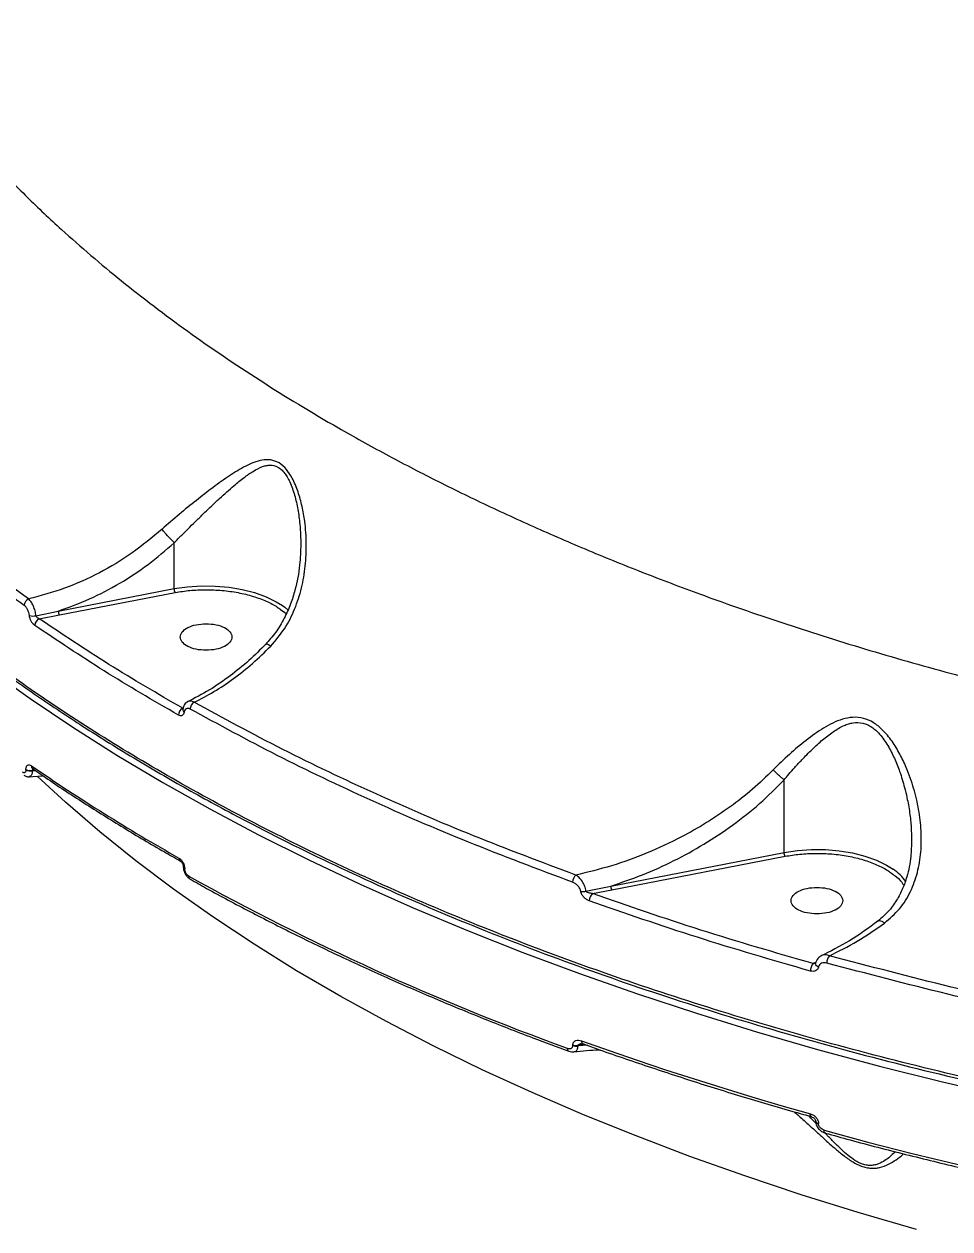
# Model space of a CAD drawing. Header units: millimetres. Extents: x -6332 to 8932, y -6739 to 7096.
# Drawn here: x -2184.4 to -2023, y -1270.2 to -1060.2 of the extents above; entities that cross this region are included whole.
import ezdxf

# ---------------------------------------------------------------- set-up
doc = ezdxf.new("R2010")
doc.units = ezdxf.units.MM
for name, color, linetype in [('DIKOM_ОБЪЕКТ', 7, 'Continuous'), ('DIKOM_РАЗМЕР_ЗОНА', 7, 'Continuous'), ('DIKOM_РАЗМЕР_ОБЪЕКТА', 7, 'Continuous')]:
    doc.layers.add(name, color=color, linetype=linetype)
doc.styles.add('style1', font='arial.ttf', dxfattribs={"width": 0.8})
doc.dimstyles.new('1-50', dxfattribs={"dimtxt": 300, "dimasz": 200, "dimexe": 100, "dimexo": 0, "dimgap": 100, "dimtad": 1, "dimtxsty": 'style1', "dimcen": 200, "dimclrd": 7, "dimclre": 7, "dimclrt": 7, "dimadec": 1, "dimazin": 2, "dimtfac": 1, "dimtmove": 0, "dimatfit": 2, "dimfxl": 0, "dimlwd": 25, "dimlwe": 18, "dimarcsym": 0})

# ---------------------------------------------------------------- blocks, each defined once
blk = doc.blocks.new('*D9')
at = {"layer": 'Defpoints', "color": 0, "transparency": 16777216}
for p in [(777.17, 5593.97), (-4228.73, -3389.78), (7301.72, -3389.78)]:
    blk.add_point(p, dxfattribs=at)
at = {"layer": 'DIKOM_РАЗМЕР_ОБЪЕКТА', "color": 7, "lineweight": 18, "transparency": 16777216}
for p, q in [((777.17, 5593.97), (7401.72, 5593.97)), ((-4228.73, -3389.78), (7401.72, -3389.78))]:
    blk.add_line(p, q, dxfattribs=at)
at = {"layer": 'DIKOM_РАЗМЕР_ОБЪЕКТА', "color": 7, "lineweight": 25, "transparency": 16777216}
blk.add_line((7301.72, 5393.97), (7301.72, -3189.78), dxfattribs=at)
at = {"layer": 'DIKOM_РАЗМЕР_ОБЪЕКТА', "color": 7, "transparency": 16777216}
for points in [[(7268.39, 5393.97), (7335.06, 5393.97), (7301.72, 5593.97)], [(7268.39, -3189.78), (7335.06, -3189.78), (7301.72, -3389.78)]]:
    blk.add_solid(points, dxfattribs=at)
at = {"layer": 'DIKOM_РАЗМЕР_ОБЪЕКТА', "color": 7, "transparency": 16777216, "insert": (7048.55, 1153.71), "char_height": 300, "attachment_point": 5, "rotation": 90, "style": 'style1'}
blk.add_mtext('9000', dxfattribs=at)
blk = doc.blocks.new('*D10')
at = {"layer": 'Defpoints', "color": 0, "transparency": 16777216}
for p in [(4034.78, 3636.59), (-4490.85, -1960.46), (4034.78, -5533.39)]:
    blk.add_point(p, dxfattribs=at)
at = {"layer": 'DIKOM_РАЗМЕР_ОБЪЕКТА', "color": 7, "lineweight": 18, "transparency": 16777216}
for p, q in [((4034.78, 3636.59), (4034.78, -5633.39)), ((-4490.85, -1960.46), (-4490.85, -5633.39))]:
    blk.add_line(p, q, dxfattribs=at)
at = {"layer": 'DIKOM_РАЗМЕР_ОБЪЕКТА', "color": 7, "lineweight": 25, "transparency": 16777216}
blk.add_line((-4290.85, -5533.39), (3834.78, -5533.39), dxfattribs=at)
at = {"layer": 'DIKOM_РАЗМЕР_ОБЪЕКТА', "color": 7, "transparency": 16777216}
for points in [[(-4290.85, -5500.05), (-4290.85, -5566.72), (-4490.85, -5533.39)], [(3834.78, -5500.05), (3834.78, -5566.72), (4034.78, -5533.39)]]:
    blk.add_solid(points, dxfattribs=at)
at = {"layer": 'DIKOM_РАЗМЕР_ОБЪЕКТА', "color": 7, "transparency": 16777216, "insert": (308.03, -5280.21), "char_height": 300, "attachment_point": 5, "style": 'style1'}
blk.add_mtext('8500', dxfattribs=at)
blk = doc.blocks.new('*D11')
at = {"layer": 'Defpoints', "color": 0, "transparency": 16777216}
for p in [(1114.35, 7096.35), (-4349.59, -4627.34), (8831.76, -4627.34)]:
    blk.add_point(p, dxfattribs=at)
at = {"layer": 'DIKOM_РАЗМЕР_ЗОНА', "color": 7, "lineweight": 18, "transparency": 16777216}
for p, q in [((1114.35, 7096.35), (8931.76, 7096.35)), ((-4349.59, -4627.34), (8931.76, -4627.34))]:
    blk.add_line(p, q, dxfattribs=at)
at = {"layer": 'DIKOM_РАЗМЕР_ЗОНА', "color": 7, "lineweight": 25, "transparency": 16777216}
blk.add_line((8831.76, 6896.35), (8831.76, -4427.34), dxfattribs=at)
at = {"layer": 'DIKOM_РАЗМЕР_ЗОНА', "color": 7, "transparency": 16777216}
for points in [[(8798.42, 6896.35), (8865.09, 6896.35), (8831.76, 7096.35)], [(8798.42, -4427.34), (8865.09, -4427.34), (8831.76, -4627.34)]]:
    blk.add_solid(points, dxfattribs=at)
at = {"layer": 'DIKOM_РАЗМЕР_ЗОНА', "color": 7, "transparency": 16777216, "insert": (8578.59, 1308.2), "char_height": 300, "attachment_point": 5, "rotation": 90, "style": 'style1'}
blk.add_mtext('11750', dxfattribs=at)
blk = doc.blocks.new('*D12')
at = {"layer": 'Defpoints', "color": 0, "transparency": 16777216}
for p in [(6134.38, 3354.85), (-6332, -2644.93), (6134.38, -6639)]:
    blk.add_point(p, dxfattribs=at)
at = {"layer": 'DIKOM_РАЗМЕР_ЗОНА', "color": 7, "lineweight": 18, "transparency": 16777216}
for p, q in [((6134.38, 3354.85), (6134.38, -6739)), ((-6332, -2644.93), (-6332, -6739))]:
    blk.add_line(p, q, dxfattribs=at)
at = {"layer": 'DIKOM_РАЗМЕР_ЗОНА', "color": 7, "lineweight": 25, "transparency": 16777216}
blk.add_line((-6132, -6639), (5934.38, -6639), dxfattribs=at)
at = {"layer": 'DIKOM_РАЗМЕР_ЗОНА', "color": 7, "transparency": 16777216}
for points in [[(-6132, -6605.67), (-6132, -6672.33), (-6332, -6639)], [(5934.38, -6605.67), (5934.38, -6672.33), (6134.38, -6639)]]:
    blk.add_solid(points, dxfattribs=at)
at = {"layer": 'DIKOM_РАЗМЕР_ЗОНА', "color": 7, "transparency": 16777216, "insert": (-98.81, -6385.83), "char_height": 300, "attachment_point": 5, "style": 'style1'}
blk.add_mtext('12500', dxfattribs=at)

msp = doc.modelspace()

# ---------------------------------------------------------------- linework, layer by layer
at = {"layer": 'DIKOM_ОБЪЕКТ', "color": 7, "linetype": 'Continuous', "lineweight": 15}
for p, q in [((-2158.192, -1158.623), (-2158.196, -1150.623)), ((-2178.391, -1162.537), (-2158.192, -1158.623)), ((-2158.192, -1158.623), (-2158.186, -1158.738)), ((-2178.215, -1163.206), (-2158.02, -1159.293)), ((-2182.287, -1163.338), (-2178.391, -1162.537)), ((-2181.712, -1163.869), (-2178.215, -1163.206)), ((-2184.032, -1190.192), (-2184.032, -1190.124)), ((-2182.494, -1190.232), (-2182.902, -1190.305)), ((-2182.902, -1190.372), (-2182.902, -1190.305)), ((-2182.323, -1190.351), (-2182.902, -1190.372)), ((-2183.721, -1191.431), (-2181.023, -1191.257)), ((-2051.922, -1204.6), (-2051.927, -1191.948)), ((-2082.139, -1210.456), (-2051.922, -1204.6)), ((-2081.963, -1211.125), (-2051.748, -1205.271)), ((-2051.922, -1204.6), (-2051.916, -1204.716)), ((-2156.621, -1207.095), (-2156.621, -1207.143)), ((-2156.359, -1207.49), (-2156.359, -1207.442)), ((-2086.451, -1211.337), (-2082.139, -1210.456)), ((-2085.323, -1211.765), (-2081.963, -1211.125)), ((-2046.472, -1223.803), (-2046.883, -1223.981)), ((-2088.737, -1238.251), (-2088.737, -1238.162)), ((-2086.731, -1238.034), (-2087.837, -1238.229)), ((-2086.21, -1238.217), (-2087.837, -1238.317)), ((-2087.837, -1238.317), (-2087.837, -1238.229)), ((-2087.357, -1237.91), (-2087.01, -1237.933)), ((-2046.46, -1251.384), (-2046.46, -1251.411)), ((-2045.935, -1251.865), (-2045.935, -1251.837))]:
    msp.add_line(p, q, dxfattribs=at)
at = {"layer": 'DIKOM_ОБЪЕКТ', "color": 7, "linetype": 'Continuous', "lineweight": 15, "flags": 128}
for points in [[(-2158.192, -1158.623), (-2155.858, -1158.29), (-2153.455, -1158.135), (-2151.035, -1158.165), (-2148.648, -1158.377), (-2146.348, -1158.765), (-2144.184, -1159.323), (-2142.201, -1160.039), (-2140.444, -1160.895), (-2139.352, -1161.581)], [(-2139.352, -1161.581), (-2138.949, -1161.876), (-2138.332, -1162.386)], [(-2190.422, -1172.692), (-2183.288, -1177.783), (-2175.871, -1182.764), (-2168.176, -1187.633), (-2160.21, -1192.385), (-2151.98, -1197.015), (-2143.492, -1201.521), (-2134.754, -1205.897), (-2125.773, -1210.142), (-2116.557, -1214.251), (-2107.113, -1218.22), (-2097.449, -1222.046), (-2087.574, -1225.726), (-2077.496, -1229.257), (-2067.223, -1232.635), (-2056.764, -1235.86), (-2046.128, -1238.926), (-2035.323, -1241.832), (-2024.36, -1244.575), (-2013.246, -1247.153)], [(-2028.85, -1270.303), (-2039, -1267.356), (-2048.97, -1264.251), (-2058.751, -1260.99), (-2068.335, -1257.577), (-2077.713, -1254.016), (-2086.875, -1250.308), (-2095.814, -1246.459), (-2104.52, -1242.471), (-2112.986, -1238.348), (-2121.204, -1234.094), (-2129.166, -1229.712), (-2136.866, -1225.208), (-2144.295, -1220.585), (-2151.446, -1215.848), (-2158.314, -1210.999), (-2164.892, -1206.047), (-2171.173, -1200.993), (-2177.152, -1195.842), (-2182.058, -1191.329)], [(-2051.922, -1204.6), (-2049.586, -1204.254), (-2047.177, -1204.088), (-2044.747, -1204.106), (-2042.349, -1204.308), (-2040.035, -1204.69), (-2037.855, -1205.242), (-2035.856, -1205.953), (-2034.081, -1206.807), (-2032.929, -1207.526)], [(-2045.945, -1224.587), (-2046.139, -1224.48), (-2046.294, -1224.352), (-2046.4, -1224.213), (-2046.452, -1224.069), (-2046.449, -1223.946)], [(-2089.703, -1238.718), (-2089.693, -1238.87), (-2089.663, -1239.002), (-2089.614, -1239.11), (-2089.548, -1239.189), (-2089.467, -1239.237), (-2089.456, -1239.241)], [(-2087.215, -1237.427), (-2082.387, -1239.142), (-2077.512, -1240.823), (-2072.593, -1242.469), (-2067.629, -1244.078), (-2062.622, -1245.652), (-2057.573, -1247.189), (-2052.482, -1248.691), (-2047.352, -1250.155)], [(-2047.134, -1250.668), (-2047.139, -1250.667), (-2047.212, -1250.629), (-2047.271, -1250.555), (-2047.315, -1250.449), (-2047.343, -1250.314), (-2047.352, -1250.155)], [(-2044.963, -1253.015), (-2037.325, -1255.075), (-2029.605, -1257.053), (-2021.809, -1258.95), (-2013.939, -1260.764), (-2005.998, -1262.495), (-1997.989, -1264.141), (-1989.917, -1265.701), (-1981.785, -1267.177)], [(-2044.69, -1253.53), (-2044.695, -1253.53), (-2044.771, -1253.521), (-2044.837, -1253.477), (-2044.891, -1253.402), (-2044.93, -1253.297), (-2044.955, -1253.166), (-2044.963, -1253.015)]]:
    msp.add_lwpolyline(points, dxfattribs=at)
at = {"layer": 'DIKOM_ОБЪЕКТ', "color": 7, "linetype": 'Continuous', "lineweight": 15}
for centre, radius, start, end in [((-2182.998, -1161.626), 1.329, 115.14427, 177.16583), ((-2182.766, -1161.467), 1.931, 249.89328, 284.37595), ((-2177.083, -1162.55), 1.309, 179.39146, 210.05951), ((-2181.185, -1165.089), 1.329, 113.38169, 177.35746), ((-2156.052, -1180.719), 1.415, 118.41545, 178.04318), ((-2156.198, -1179.7), 0.511, 176.106, 239.70173), ((-2154.007, -1179.661), 1.433, 120.73548, 177.85864), ((-2183.228, -1188.727), 1.611, 240.08677, 281.69686), ((-2183.23, -1188.798), 1.608, 240.09281, 281.78509), ((-2182.504, -1189.534), 0.589, 175.75865, 234.91247), ((-1987.936, -906.21), 343.996, 235.43652, 240.49168), ((-2156.806, -1205.637), 0.568, 174.69055, 235.9502), ((-2156.199, -1207.049), 0.424, 185.78431, 247.80546), ((-2156.195, -1207.094), 0.428, 186.50501, 247.5364), ((-2155.116, -1208.785), 0.567, 174.64318, 237.76591), ((-1935.159, -811.097), 454.691, 240.98812, 250.12996), ((-2087.042, -1209.818), 1.743, 133.16171, 179.18), ((-2038.094, -1215.124), 9.187, 36.36572, 55.79354), ((-2087.026, -1209.291), 2.125, 260.75913, 285.67986), ((-2080.828, -1210.469), 1.311, 179.42489, 210.04516), ((-2084.161, -1213.05), 1.732, 132.12961, 179.55617), ((-2045.367, -1225.277), 1.995, 139.4798, 180.10067), ((-2042.43, -1223.889), 2.065, 141.42502, 179.75526), ((-2088.156, -1236.429), 1.828, 251.47478, 280.03564), ((-2088.156, -1236.517), 1.828, 251.47478, 280.03564), ((-2086.722, -1237.517), 0.502, 169.68447, 238.94576), ((-2045.884, -1251.248), 0.591, 193.02166, 265.01691), ((-2045.881, -1251.272), 0.596, 193.42004, 264.73732)]:
    msp.add_arc(centre, radius, start, end, dxfattribs=at)
for points, knots in [([(-2228.25, -997.041), (-2228.255, -997.217), (-2228.343, -999.873), (-2228.019, -1005.031), (-2227.244, -1012.383), (-2225.908, -1019.647), (-2224.1, -1026.817), (-2221.768, -1034.015), (-2218.903, -1041.23), (-2215.493, -1048.451), (-2211.779, -1055.207), (-2207.868, -1061.501), (-2203.852, -1067.333), (-2199.45, -1073.148), (-2194.655, -1078.937), (-2189.463, -1084.692), (-2183.87, -1090.405), (-2176.648, -1097.223), (-2167.467, -1105.079), (-2155.936, -1113.851), (-2143.339, -1122.404), (-2131.662, -1129.492), (-2121.341, -1135.23), (-2112.717, -1139.729), (-2103.751, -1144.113), (-2094.446, -1148.376), (-2084.807, -1152.508), (-2074.837, -1156.504), (-2063.462, -1160.758), (-2050.579, -1165.193), (-2036.091, -1169.716), (-2021.118, -1173.931), (-2005.681, -1177.824), (-1988.658, -1181.633), (-1969.998, -1185.243), (-1949.668, -1188.511), (-1928.918, -1191.242), (-1914.838, -1192.551), (-1907.779, -1193.207)], [0, 0, 0, 0, 0.0018874, 0.0283545, 0.0550204, 0.0805288, 0.1062894, 0.1323018, 0.1585663, 0.1850827, 0.2118505, 0.2337706, 0.255885, 0.2781956, 0.3007022, 0.3234049, 0.3463024, 0.3693955, 0.4068342, 0.4447953, 0.4832804, 0.5222892, 0.5448166, 0.5675153, 0.5903848, 0.6134256, 0.6366377, 0.6600213, 0.6835758, 0.7147219, 0.7461016, 0.7777155, 0.8095634, 0.8416451, 0.880914, 0.9203961, 0.9600911, 1, 1, 1, 1]), ([(-1847.201, -1263.251), (-1855.139, -1263.177), (-1870.951, -1263.03), (-1894.493, -1261.941), (-1917.689, -1260.238), (-1940.474, -1257.88), (-1962.782, -1254.908), (-1984.556, -1251.345), (-2005.741, -1247.213), (-2026.285, -1242.543), (-2046.144, -1237.361), (-2065.275, -1231.698), (-2083.64, -1225.579), (-2101.207, -1219.04), (-2117.946, -1212.105), (-2133.833, -1204.809), (-2148.845, -1197.177), (-2162.967, -1189.245), (-2176.184, -1181.038), (-2188.486, -1172.587), (-2199.867, -1163.92), (-2208.491, -1156.621), (-2214.81, -1150.822), (-2219.175, -1146.6), (-2223.336, -1142.352), (-2227.295, -1138.08), (-2231.051, -1133.786), (-2234.608, -1129.475), (-2238.887, -1123.958), (-2243.663, -1117.213), (-2248.647, -1109.218), (-2253.501, -1100.254), (-2257.954, -1090.323), (-2261.695, -1079.441), (-2264.347, -1068.627), (-2265.829, -1057.911), (-2266.367, -1050.734), (-2266.239, -1047.131), (-2266.237, -1047.059)], [0, 0, 0, 0, 0.036149, 0.0720028, 0.1075613, 0.1428246, 0.1777926, 0.2124651, 0.2468427, 0.2809249, 0.3147118, 0.3482031, 0.3813996, 0.4143006, 0.4469064, 0.4792167, 0.5112319, 0.5429515, 0.5743759, 0.6055053, 0.6363397, 0.6668777, 0.6810507, 0.6951511, 0.7091783, 0.7231328, 0.7370152, 0.7508239, 0.7645605, 0.7895543, 0.8143038, 0.8388089, 0.8718297, 0.9043955, 0.9365078, 0.9681649, 0.9993681, 1, 1, 1, 1]), ([(-2266.244, -1047.128), (-2266.228, -1048.349), (-2266.198, -1050.612), (-2266.011, -1053.692), (-2265.818, -1056.261), (-2265.615, -1058.516), (-2265.377, -1060.665), (-2265.104, -1062.771), (-2264.333, -1067.958), (-2262.688, -1075.808), (-2259.464, -1086.284), (-2255.194, -1096.903), (-2249.554, -1108.016), (-2242.341, -1119.555), (-2234.552, -1129.973), (-2226.533, -1139.305), (-2218.565, -1147.598), (-2209.914, -1155.712), (-2200.534, -1163.681), (-2191.197, -1170.891), (-2182.335, -1177.193), (-2173.783, -1182.88), (-2164.889, -1188.408), (-2155.348, -1193.937), (-2143.62, -1200.288), (-2129.239, -1207.424), (-2111.906, -1215.127), (-2093.787, -1222.332), (-2074.948, -1229.012), (-2055.432, -1235.151), (-2035.298, -1240.735), (-2015.452, -1245.54), (-1996.034, -1249.629), (-1977.158, -1253.073), (-1957.996, -1256.048), (-1937.812, -1258.649), (-1916.611, -1260.799), (-1900.734, -1261.959), (-1891.168, -1262.507), (-1888.001, -1262.675), (-1884.944, -1262.825), (-1882.008, -1262.958), (-1878.995, -1263.085), (-1875.253, -1263.228), (-1870.285, -1263.392), (-1863.794, -1263.558), (-1855.947, -1263.696), (-1850.263, -1263.719), (-1847.2, -1263.731)], [0, 0, 0, 0, 0.0102454, 0.0189785, 0.0262022, 0.0326466, 0.0389725, 0.0451797, 0.051293, 0.0848602, 0.1148627, 0.1448921, 0.1805688, 0.2162418, 0.2519125, 0.279153, 0.3063931, 0.3336767, 0.3609595, 0.3887698, 0.4102977, 0.4297631, 0.4523908, 0.4737928, 0.4951908, 0.5299308, 0.5647421, 0.5994838, 0.6342149, 0.6689462, 0.7036766, 0.7384089, 0.7688583, 0.7992776, 0.8296669, 0.8600555, 0.89409, 0.9281235, 0.9331114, 0.9379674, 0.9426342, 0.9471116, 0.9514011, 0.956412, 0.9642177, 0.9740912, 0.9860365, 1, 1, 1, 1]), ([(-2183.563, -1160.422), (-2188.082, -1157.158), (-2197.106, -1150.639), (-2209.245, -1140.392), (-2220.419, -1129.863), (-2226.875, -1122.589), (-2230.106, -1118.947)], [0, 0, 0, 0, 0.2505319, 0.5002703, 0.7498352, 1, 1, 1, 1]), ([(-2184.326, -1161.56), (-2188.045, -1158.889), (-2195.437, -1153.579), (-2205.564, -1145.349), (-2214.886, -1137.009), (-2223.417, -1128.578), (-2228.462, -1122.842), (-2230.969, -1119.992)], [0, 0, 0, 0, 0.2049333, 0.4073961, 0.6073966, 0.8049312, 1, 1, 1, 1]), ([(-2141.374, -1168.641), (-2140.532, -1167.657), (-2138.848, -1165.688), (-2137.122, -1162.211), (-2135.934, -1158.529), (-2135.285, -1154.695), (-2135.11, -1150.789), (-2135.358, -1147.302), (-2135.884, -1144.278), (-2136.577, -1141.738), (-2137.486, -1139.531), (-2138.615, -1137.772), (-2139.909, -1136.601), (-2141.383, -1136.099), (-2143.349, -1136.2), (-2145.738, -1137.183), (-2148.557, -1138.91), (-2151.413, -1140.948), (-2154.332, -1143.207), (-2157.317, -1145.636), (-2159.327, -1147.388), (-2160.326, -1148.258)], [0, 0, 0, 0, 0.0610325, 0.1220798, 0.1834509, 0.2449799, 0.3064452, 0.3686912, 0.4105308, 0.4525452, 0.4951718, 0.5273491, 0.5602193, 0.5930344, 0.6254808, 0.6893689, 0.7525684, 0.8147285, 0.8766632, 0.9386819, 1, 1, 1, 1]), ([(-2158.203, -1150.603), (-2157.764, -1150.159), (-2156.858, -1149.243), (-2155.529, -1147.925), (-2154.18, -1146.603), (-2152.912, -1145.379), (-2151.599, -1144.127), (-2150.326, -1142.941), (-2149.028, -1141.762), (-2147.614, -1140.524), (-2146.1, -1139.287), (-2144.455, -1138.123), (-2143.148, -1137.431), (-2142.143, -1137.147), (-2141.261, -1137.047), (-2140.367, -1137.243), (-2139.538, -1137.837), (-2138.986, -1138.439), (-2138.494, -1139.175), (-2137.846, -1140.422), (-2137.186, -1142.32), (-2136.627, -1144.815), (-2136.315, -1147.165), (-2136.166, -1149.195), (-2136.158, -1150.362), (-2136.155, -1150.884)], [0, 0, 0, 0, 0.0444228, 0.0916114, 0.1354216, 0.1833109, 0.2237996, 0.2744062, 0.3198173, 0.3653074, 0.4303943, 0.4884716, 0.5486158, 0.5726365, 0.5943965, 0.6402091, 0.6628023, 0.6863365, 0.7083851, 0.7326805, 0.7932797, 0.8546624, 0.9167272, 0.962744, 1, 1, 1, 1]), ([(-2160.326, -1148.258), (-2162.027, -1149.684), (-2165.43, -1152.538), (-2171.195, -1155.959), (-2177.264, -1158.726), (-2181.463, -1159.857), (-2183.563, -1160.422)], [0, 0, 0, 0, 0.2491324, 0.4984837, 0.7492523, 1, 1, 1, 1]), ([(-2158.203, -1150.603), (-2158.319, -1150.49), (-2158.594, -1150.221), (-2159.127, -1149.661), (-2159.646, -1149.083), (-2160.06, -1148.595), (-2160.236, -1148.371), (-2160.326, -1148.258)], [0, 0, 0, 0, 0.1670626, 0.395302, 0.6800281, 0.8380784, 1, 1, 1, 1]), ([(-2178.391, -1162.537), (-2176.563, -1161.869), (-2172.904, -1160.534), (-2167.662, -1157.759), (-2162.674, -1154.506), (-2159.69, -1151.919), (-2158.196, -1150.623)], [0, 0, 0, 0, 0.2504732, 0.5012985, 0.7501813, 1, 1, 1, 1]), ([(-2158.196, -1150.623), (-2158.196, -1150.619), (-2158.196, -1150.612), (-2158.201, -1150.606), (-2158.203, -1150.603)], [0, 0, 0, 0, 0.5333893, 1, 1, 1, 1]), ([(-2136.147, -1150.886), (-2136.184, -1152.086), (-2136.268, -1154.782), (-2136.931, -1158.271), (-2137.906, -1161.359), (-2139.013, -1163.848), (-2140.431, -1166.262), (-2141.699, -1167.668), (-2142.313, -1168.348)], [0, 0, 0, 0, 0.188045, 0.4226954, 0.5569194, 0.7006566, 0.8551807, 1, 1, 1, 1]), ([(-2158.02, -1159.293), (-2158.039, -1159.262), (-2158.077, -1159.2), (-2158.127, -1159.059), (-2158.167, -1158.899), (-2158.18, -1158.792), (-2158.186, -1158.738)], [0, 0, 0, 0, 0.2499589, 0.4999716, 0.7506514, 1, 1, 1, 1]), ([(-2158.02, -1159.293), (-2157.177, -1159.158), (-2155.451, -1158.881), (-2153.645, -1158.835), (-2152.721, -1158.812)], [0, 0, 0, 0, 0.4885377, 1, 1, 1, 1]), ([(-2152.721, -1158.812), (-2151.769, -1158.834), (-2149.85, -1158.879), (-2147.054, -1159.283), (-2144.434, -1159.918), (-2142.143, -1160.787), (-2140.55, -1161.579), (-2139.866, -1162.114), (-2139.689, -1162.252)], [0, 0, 0, 0, 0.1872583, 0.3775872, 0.5679114, 0.7551939, 0.936578, 1, 1, 1, 1]), ([(-2182.287, -1163.338), (-2182.329, -1163.055), (-2182.414, -1162.493), (-2182.725, -1161.638), (-2183.121, -1160.895), (-2183.416, -1160.579), (-2183.563, -1160.422)], [0, 0, 0, 0, 0.2524507, 0.5035823, 0.752517, 1, 1, 1, 1]), ([(-2183.43, -1163.28), (-2183.456, -1163.111), (-2183.508, -1162.771), (-2183.725, -1162.264), (-2184.005, -1161.829), (-2184.219, -1161.65), (-2184.326, -1161.56)], [0, 0, 0, 0, 0.2500557, 0.4996371, 0.7496714, 1, 1, 1, 1]), ([(-2182.512, -1165.028), (-2182.622, -1164.937), (-2182.841, -1164.756), (-2183.129, -1164.313), (-2183.35, -1163.798), (-2183.403, -1163.453), (-2183.43, -1163.28)], [0, 0, 0, 0, 0.2502381, 0.5004225, 0.7503678, 1, 1, 1, 1]), ([(-2181.712, -1163.869), (-2181.781, -1163.845), (-2181.915, -1163.799), (-2182.095, -1163.672), (-2182.209, -1163.537), (-2182.268, -1163.423), (-2182.281, -1163.366), (-2182.287, -1163.338)], [0, 0, 0, 0, 0.2751491, 0.5365997, 0.7774518, 0.8899323, 1, 1, 1, 1]), ([(-2139.689, -1162.252), (-2139.337, -1162.478), (-2138.961, -1162.719), (-2138.712, -1162.997), (-2138.697, -1163.014)], [0, 0, 0, 0, 0.9381688, 1, 1, 1, 1]), ([(-2157.466, -1180.671), (-2161.843, -1178.124), (-2170.548, -1173.061), (-2178.54, -1167.695), (-2182.512, -1165.028)], [0, 0, 0, 0, 0.5029255, 1, 1, 1, 1]), ([(-2156.725, -1179.475), (-2161.067, -1176.95), (-2169.752, -1171.899), (-2177.725, -1166.546), (-2181.712, -1163.869)], [0, 0, 0, 0, 0.4999947, 1, 1, 1, 1]), ([(-2152.639, -1169.37), (-2153.228, -1169.335), (-2154.406, -1169.266), (-2155.904, -1168.73), (-2156.905, -1167.964), (-2157.257, -1167.055), (-2156.906, -1166.142), (-2155.905, -1165.377), (-2154.407, -1164.839), (-2153.229, -1164.769), (-2152.64, -1164.734)], [0, 0, 0, 0, 0.1249975, 0.2500105, 0.3750107, 0.4999791, 0.6250095, 0.7499882, 0.8750014, 1, 1, 1, 1]), ([(-2152.64, -1164.734), (-2152.051, -1164.769), (-2150.873, -1164.839), (-2149.375, -1165.373), (-2148.374, -1166.139), (-2148.022, -1167.05), (-2148.374, -1167.961), (-2149.374, -1168.728), (-2150.872, -1169.264), (-2152.05, -1169.334), (-2152.639, -1169.37)], [0, 0, 0, 0, 0.1250034, 0.250003, 0.3750022, 0.500004, 0.6249972, 0.7499993, 0.8749941, 1, 1, 1, 1]), ([(-2142.212, -1168.282), (-2143.189, -1169.25), (-2145.207, -1171.251), (-2148.516, -1173.931), (-2152.118, -1176.418), (-2154.633, -1177.705), (-2155.921, -1178.364)], [0, 0, 0, 0, 0.2280132, 0.4709895, 0.7289999, 1, 1, 1, 1]), ([(-2154.739, -1178.43), (-2153.583, -1177.839), (-2151.263, -1176.652), (-2147.847, -1174.35), (-2144.512, -1171.713), (-2142.421, -1169.666), (-2141.374, -1168.641)], [0, 0, 0, 0, 0.2482989, 0.4983953, 0.7490517, 1, 1, 1, 1]), ([(-2141.374, -1168.641), (-2141.505, -1168.563), (-2141.767, -1168.407), (-2142.054, -1168.311), (-2142.227, -1168.3), (-2142.267, -1168.355), (-2142.279, -1168.372)], [0, 0, 0, 0, 0.2974369, 0.5932836, 0.8759531, 1, 1, 1, 1]), ([(-2156.456, -1180.141), (-2156.488, -1180.273), (-2156.552, -1180.536), (-2156.792, -1180.759), (-2157.107, -1180.826), (-2157.346, -1180.723), (-2157.466, -1180.671)], [0, 0, 0, 0, 0.2503306, 0.5000335, 0.7500381, 1, 1, 1, 1]), ([(-2155.78, -1178.297), (-2155.896, -1178.364), (-2156.128, -1178.498), (-2156.405, -1178.822), (-2156.616, -1179.213), (-2156.677, -1179.516), (-2156.708, -1179.666)], [0, 0, 0, 0, 0.2530228, 0.5068032, 0.7564037, 1, 1, 1, 1]), ([(-2155.438, -1179.607), (-2155.559, -1179.556), (-2155.801, -1179.453), (-2156.118, -1179.521), (-2156.36, -1179.746), (-2156.424, -1180.01), (-2156.456, -1180.141)], [0, 0, 0, 0, 0.2499908, 0.4999719, 0.7498197, 1, 1, 1, 1]), ([(-2154.739, -1178.43), (-2154.936, -1178.336), (-2155.315, -1178.156), (-2155.623, -1178.256), (-2155.77, -1178.305)], [0, 0, 0, 0, 0.5205227, 1, 1, 1, 1]), ([(-2088.785, -1209.793), (-2094.878, -1207.502), (-2106.992, -1202.945), (-2124.11, -1195.525), (-2140.359, -1187.804), (-2150.432, -1182.328), (-2155.438, -1179.607)], [0, 0, 0, 0, 0.2544902, 0.5059845, 0.7544888, 1, 1, 1, 1]), ([(-2088.235, -1208.547), (-2094.216, -1206.298), (-2106.163, -1201.809), (-2123.147, -1194.46), (-2139.469, -1186.725), (-2149.644, -1181.197), (-2154.739, -1178.43)], [0, 0, 0, 0, 0.2503495, 0.500001, 0.7496494, 1, 1, 1, 1]), ([(-2034.438, -1216.904), (-2033.523, -1216.112), (-2031.701, -1214.534), (-2029.826, -1211.481), (-2028.605, -1208.125), (-2028.022, -1204.533), (-2027.985, -1200.841), (-2028.427, -1197.109), (-2029.298, -1193.395), (-2030.444, -1190.155), (-2031.74, -1187.417), (-2033.095, -1185.173), (-2034.627, -1183.293), (-2036.331, -1181.907), (-2038.107, -1181.125), (-2039.971, -1180.972), (-2042.344, -1181.453), (-2045.076, -1182.828), (-2048.112, -1184.999), (-2051.026, -1187.467), (-2052.889, -1189.29), (-2053.819, -1190.201)], [0, 0, 0, 0, 0.0612709, 0.1220471, 0.1831449, 0.2440326, 0.3054807, 0.3666141, 0.4282055, 0.4905538, 0.5320918, 0.5739469, 0.6167988, 0.6493277, 0.6821332, 0.7149882, 0.7475549, 0.8115814, 0.875029, 0.9376168, 1, 1, 1, 1]), ([(-2051.93, -1191.939), (-2051.66, -1191.62), (-2051.051, -1190.902), (-2050.015, -1189.728), (-2048.966, -1188.586), (-2047.931, -1187.511), (-2046.745, -1186.333), (-2045.244, -1184.957), (-2043.437, -1183.541), (-2041.904, -1182.63), (-2040.71, -1182.176), (-2039.639, -1181.921), (-2038.517, -1181.93), (-2037.416, -1182.306), (-2036.649, -1182.746), (-2035.933, -1183.318), (-2034.942, -1184.338), (-2033.815, -1185.966), (-2032.688, -1188.182), (-2031.897, -1190.183), (-2031.337, -1191.884), (-2030.91, -1193.388), (-2030.558, -1194.86), (-2030.266, -1196.352), (-2029.991, -1198.089), (-2029.764, -1200.149), (-2029.736, -1201.729), (-2029.723, -1202.472)], [0, 0, 0, 0, 0.0299101, 0.0673452, 0.1130367, 0.1429903, 0.1775559, 0.23772, 0.2973329, 0.3557048, 0.3790402, 0.4003224, 0.444824, 0.4668644, 0.4896252, 0.5108969, 0.534102, 0.5923887, 0.6510651, 0.7101586, 0.7444891, 0.7779099, 0.8209907, 0.8519027, 0.8860385, 0.9464145, 1, 1, 1, 1]), ([(-2184.032, -1190.192), (-2184.034, -1190.247), (-2184.039, -1190.357), (-2184.077, -1190.492), (-2184.135, -1190.6), (-2184.238, -1190.697), (-2184.408, -1190.736), (-2184.564, -1190.649), (-2184.642, -1190.606)], [0, 0, 0, 0, 0.1257235, 0.2509837, 0.3756974, 0.5013057, 0.7504208, 1, 1, 1, 1]), ([(-2184.032, -1190.124), (-2184.028, -1190.04), (-2184.021, -1189.872), (-2183.962, -1189.666), (-2183.873, -1189.502), (-2183.713, -1189.355), (-2183.452, -1189.295), (-2183.212, -1189.425), (-2183.092, -1189.49)], [0, 0, 0, 0, 0.1253005, 0.2509, 0.3754229, 0.5012632, 0.7504662, 1, 1, 1, 1]), ([(-2182.902, -1190.372), (-2182.926, -1190.583), (-2182.974, -1191.004), (-2183.185, -1191.349), (-2183.369, -1191.361), (-2183.443, -1191.366)], [0, 0, 0, 0, 0.3763097, 0.7495304, 1, 1, 1, 1]), ([(-2182.902, -1190.305), (-2182.899, -1190.276), (-2182.893, -1190.216), (-2182.851, -1190.138), (-2182.805, -1190.101), (-2182.781, -1190.082)], [0, 0, 0, 0, 0.3074242, 0.6381699, 1, 1, 1, 1]), ([(-2182.833, -1189.996), (-2182.106, -1190.505), (-2179.229, -1192.523), (-2173.974, -1195.96), (-2167.056, -1200.294), (-2161.424, -1203.672), (-2158.034, -1205.573), (-2157.1, -1206.097)], [0, 0, 0, 0, 0.0909113, 0.3598753, 0.6288165, 0.8977554, 1, 1, 1, 1]), ([(-2053.819, -1190.201), (-2055.007, -1191.346), (-2057.376, -1193.632), (-2061.302, -1196.686), (-2065.431, -1199.462), (-2070.254, -1202.209), (-2075.777, -1204.78), (-2081.965, -1207.045), (-2086.149, -1208.047), (-2088.235, -1208.547)], [0, 0, 0, 0, 0.125075, 0.2494956, 0.3737829, 0.4989361, 0.6668093, 0.8338938, 1, 1, 1, 1]), ([(-2051.93, -1191.939), (-2052.08, -1191.82), (-2052.383, -1191.578), (-2052.888, -1191.129), (-2053.387, -1190.654), (-2053.677, -1190.35), (-2053.819, -1190.201)], [0, 0, 0, 0, 0.2456084, 0.5001992, 0.754876, 1, 1, 1, 1]), ([(-2184.409, -1191.121), (-2184.332, -1191.17), (-2184.176, -1191.267), (-2183.925, -1191.357), (-2183.673, -1191.406), (-2183.513, -1191.401), (-2183.432, -1191.398)], [0, 0, 0, 0, 0.2468108, 0.49618, 0.7479054, 1, 1, 1, 1]), ([(-2082.139, -1210.456), (-2080.28, -1209.831), (-2076.557, -1208.579), (-2071.12, -1206.107), (-2065.859, -1203.223), (-2060.854, -1199.89), (-2056.128, -1196.169), (-2053.325, -1193.352), (-2051.927, -1191.948)], [0, 0, 0, 0, 0.1670672, 0.3345111, 0.5011904, 0.6675866, 0.834265, 1, 1, 1, 1]), ([(-2051.927, -1191.948), (-2051.927, -1191.946), (-2051.927, -1191.943), (-2051.929, -1191.94), (-2051.93, -1191.94), (-2051.93, -1191.939)], [0, 0, 0, 0, 0.5834575, 0.8127423, 1, 1, 1, 1]), ([(-2029.717, -1202.469), (-2029.744, -1203.412), (-2029.808, -1205.602), (-2030.365, -1208.434), (-2031.258, -1210.976), (-2032.32, -1213.029), (-2033.797, -1215.06), (-2035.148, -1216.191), (-2035.85, -1216.78)], [0, 0, 0, 0, 0.1692343, 0.3933123, 0.5262632, 0.6714026, 0.8291603, 1, 1, 1, 1]), ([(-2051.748, -1205.271), (-2051.767, -1205.24), (-2051.806, -1205.178), (-2051.856, -1205.036), (-2051.897, -1204.877), (-2051.91, -1204.769), (-2051.916, -1204.716)], [0, 0, 0, 0, 0.2499011, 0.4999292, 0.7491907, 1, 1, 1, 1]), ([(-2051.748, -1205.271), (-2050.905, -1205.131), (-2049.179, -1204.843), (-2047.367, -1204.789), (-2046.441, -1204.761)], [0, 0, 0, 0, 0.4884585, 1, 1, 1, 1]), ([(-2046.441, -1204.761), (-2045.485, -1204.779), (-2043.558, -1204.815), (-2040.744, -1205.21), (-2038.104, -1205.838), (-2035.791, -1206.699), (-2034.158, -1207.508), (-2033.445, -1208.06), (-2033.243, -1208.217)], [0, 0, 0, 0, 0.1857566, 0.3745906, 0.5634188, 0.7491803, 0.9291012, 1, 1, 1, 1]), ([(-2157.372, -1205.584), (-2157.239, -1205.679), (-2156.975, -1205.867), (-2156.64, -1206.353), (-2156.405, -1206.91), (-2156.374, -1207.265), (-2156.359, -1207.442)], [0, 0, 0, 0, 0.250055, 0.4998431, 0.7496222, 1, 1, 1, 1]), ([(-2157.124, -1206.108), (-2157.061, -1206.154), (-2156.932, -1206.247), (-2156.765, -1206.498), (-2156.645, -1206.797), (-2156.629, -1206.996), (-2156.621, -1207.096)], [0, 0, 0, 0, 0.242162, 0.4893597, 0.7416343, 1, 1, 1, 1]), ([(-2156.621, -1207.143), (-2156.603, -1207.338), (-2156.569, -1207.73), (-2156.299, -1208.359), (-2155.934, -1208.891), (-2155.646, -1209.096), (-2155.516, -1209.189)], [0, 0, 0, 0, 0.2574344, 0.5177518, 0.7811874, 1, 1, 1, 1]), ([(-2155.68, -1208.733), (-2155.769, -1208.67), (-2155.947, -1208.545), (-2156.171, -1208.219), (-2156.327, -1207.846), (-2156.348, -1207.609), (-2156.359, -1207.49)], [0, 0, 0, 0, 0.2497703, 0.4999738, 0.7494652, 1, 1, 1, 1]), ([(-2155.408, -1209.245), (-2154.458, -1209.784), (-2151.069, -1211.709), (-2145.025, -1214.913), (-2137.287, -1218.858), (-2129.341, -1222.692), (-2121.208, -1226.418), (-2112.894, -1230.036), (-2104.395, -1233.536), (-2096.588, -1236.607), (-2091.542, -1238.457), (-2089.45, -1239.224)], [0, 0, 0, 0, 0.0481009, 0.1716222, 0.2951372, 0.418646, 0.5421422, 0.66563, 0.7891025, 0.9125651, 1, 1, 1, 1]), ([(-2086.451, -1211.337), (-2086.476, -1211.19), (-2086.526, -1210.897), (-2086.727, -1210.307), (-2087.092, -1209.623), (-2087.642, -1208.952), (-2088.039, -1208.681), (-2088.235, -1208.547)], [0, 0, 0, 0, 0.132452, 0.2636339, 0.51715, 0.761213, 1, 1, 1, 1]), ([(-2033.243, -1208.217), (-2032.939, -1208.432), (-2032.118, -1209.015), (-2031.405, -1209.752), (-2031.134, -1210.276), (-2031.089, -1210.361)], [0, 0, 0, 0, 0.3295119, 0.8906802, 1, 1, 1, 1]), ([(-2087.367, -1211.389), (-2087.384, -1211.301), (-2087.419, -1211.124), (-2087.576, -1210.774), (-2087.869, -1210.376), (-2088.309, -1210.004), (-2088.626, -1209.864), (-2088.785, -1209.793)], [0, 0, 0, 0, 0.1240224, 0.2502551, 0.4995285, 0.7493532, 1, 1, 1, 1]), ([(-2085.893, -1213.036), (-2086.058, -1212.964), (-2086.388, -1212.819), (-2086.845, -1212.435), (-2087.149, -1212.024), (-2087.313, -1211.661), (-2087.349, -1211.479), (-2087.367, -1211.389)], [0, 0, 0, 0, 0.2506381, 0.5003117, 0.749652, 0.8765605, 1, 1, 1, 1]), ([(-2085.323, -1211.765), (-2085.568, -1211.74), (-2085.915, -1211.705), (-2086.268, -1211.542), (-2086.405, -1211.431), (-2086.437, -1211.367), (-2086.451, -1211.337)], [0, 0, 0, 0, 0.5760178, 0.8154913, 0.9145079, 1, 1, 1, 1]), ([(-2046.212, -1215.318), (-2046.801, -1215.283), (-2047.979, -1215.214), (-2049.477, -1214.679), (-2050.478, -1213.913), (-2050.829, -1213.002), (-2050.478, -1212.091), (-2049.477, -1211.324), (-2047.979, -1210.789), (-2046.802, -1210.718), (-2046.213, -1210.683)], [0, 0, 0, 0, 0.1249979, 0.2499918, 0.3749941, 0.5000008, 0.6249954, 0.7500036, 0.8749927, 1, 1, 1, 1]), ([(-2046.213, -1210.683), (-2045.624, -1210.717), (-2044.446, -1210.786), (-2042.948, -1211.322), (-2041.947, -1212.087), (-2041.595, -1212.998), (-2041.946, -1213.909), (-2042.947, -1214.676), (-2044.445, -1215.213), (-2045.623, -1215.283), (-2046.212, -1215.318)], [0, 0, 0, 0, 0.1249968, 0.2499939, 0.3749927, 0.4999976, 0.6249903, 0.7499967, 0.8750014, 1, 1, 1, 1]), ([(-2047.362, -1225.281), (-2053.976, -1223.364), (-2067.14, -1219.55), (-2079.662, -1215.201), (-2085.893, -1213.036)], [0, 0, 0, 0, 0.5024366, 1, 1, 1, 1]), ([(-2046.883, -1223.981), (-2053.45, -1222.079), (-2066.584, -1218.274), (-2079.076, -1213.935), (-2085.323, -1211.765)], [0, 0, 0, 0, 0.499999, 1, 1, 1, 1]), ([(-2035.536, -1216.539), (-2037.193, -1217.752), (-2040.497, -1220.171), (-2043.913, -1221.85), (-2045.615, -1222.688)], [0, 0, 0, 0, 0.5016161, 1, 1, 1, 1]), ([(-2044.044, -1222.601), (-2042.42, -1221.812), (-2039.164, -1220.233), (-2036.015, -1218.015), (-2034.438, -1216.904)], [0, 0, 0, 0, 0.499122, 1, 1, 1, 1]), ([(-2034.438, -1216.904), (-2034.583, -1216.807), (-2034.873, -1216.614), (-2035.234, -1216.501), (-2035.48, -1216.499), (-2035.564, -1216.579), (-2035.591, -1216.604)], [0, 0, 0, 0, 0.2920986, 0.585304, 0.8667092, 1, 1, 1, 1]), ([(-2046.4, -1223.887), (-2046.473, -1223.914), (-2046.627, -1223.971), (-2046.794, -1223.977), (-2046.883, -1223.981)], [0, 0, 0, 0, 0.4687433, 1, 1, 1, 1]), ([(-2045.364, -1222.573), (-2045.487, -1222.639), (-2045.737, -1222.773), (-2046.056, -1223.083), (-2046.317, -1223.472), (-2046.405, -1223.787), (-2046.449, -1223.946)], [0, 0, 0, 0, 0.239529, 0.485736, 0.7411543, 1, 1, 1, 1]), ([(-2044.495, -1223.88), (-2044.661, -1223.849), (-2044.993, -1223.789), (-2045.438, -1223.901), (-2045.796, -1224.159), (-2045.895, -1224.445), (-2045.945, -1224.587)], [0, 0, 0, 0, 0.2501201, 0.5000832, 0.7501039, 1, 1, 1, 1]), ([(-2044.044, -1222.601), (-2044.278, -1222.536), (-2044.747, -1222.407), (-2045.215, -1222.455), (-2045.376, -1222.58), (-2045.379, -1222.583)], [0, 0, 0, 0, 0.4932216, 0.9896486, 1, 1, 1, 1]), ([(-1979.059, -1238.376), (-1986.594, -1237.01), (-2001.605, -1234.29), (-2023.459, -1229.442), (-2037.502, -1225.729), (-2044.495, -1223.88)], [0, 0, 0, 0, 0.3360047, 0.6693393, 1, 1, 1, 1]), ([(-1978.756, -1237.063), (-1986.219, -1235.711), (-2001.133, -1233.01), (-2022.942, -1228.178), (-2037.007, -1224.461), (-2044.044, -1222.601)], [0, 0, 0, 0, 0.3335126, 0.6664894, 1, 1, 1, 1]), ([(-2045.945, -1224.587), (-2045.993, -1224.728), (-2046.09, -1225.009), (-2046.44, -1225.263), (-2046.875, -1225.372), (-2047.2, -1225.311), (-2047.362, -1225.281)], [0, 0, 0, 0, 0.2503504, 0.5001139, 0.7499278, 1, 1, 1, 1]), ([(-2089.703, -1238.718), (-2089.588, -1238.75), (-2089.36, -1238.815), (-2089.094, -1238.777), (-2088.921, -1238.68), (-2088.818, -1238.57), (-2088.75, -1238.427), (-2088.741, -1238.309), (-2088.737, -1238.251)], [0, 0, 0, 0, 0.2488088, 0.4983235, 0.6265232, 0.7493113, 0.8756553, 1, 1, 1, 1]), ([(-2088.737, -1238.162), (-2088.73, -1238.071), (-2088.716, -1237.886), (-2088.605, -1237.664), (-2088.443, -1237.493), (-2088.171, -1237.342), (-2087.755, -1237.279), (-2087.395, -1237.377), (-2087.215, -1237.427)], [0, 0, 0, 0, 0.1239563, 0.2507888, 0.3732975, 0.5016393, 0.7510747, 1, 1, 1, 1]), ([(-2088.566, -1239.333), (-2088.474, -1239.33), (-2088.307, -1239.324), (-2088.117, -1239.162), (-2087.971, -1238.953), (-2087.868, -1238.67), (-2087.848, -1238.436), (-2087.837, -1238.317)], [0, 0, 0, 0, 0.2255258, 0.4124255, 0.6046747, 0.8005566, 1, 1, 1, 1]), ([(-2087.837, -1238.229), (-2087.835, -1238.208), (-2087.829, -1238.165), (-2087.771, -1238.08), (-2087.607, -1237.976), (-2087.425, -1237.908), (-2087.295, -1237.901), (-2087.279, -1237.901)], [0, 0, 0, 0, 0.0966065, 0.2030249, 0.4687656, 0.9359142, 1, 1, 1, 1]), ([(-2086.98, -1237.946), (-2086.945, -1237.959), (-2083.964, -1239.057), (-2077.898, -1241.148), (-2068.769, -1244.189), (-2059.465, -1247.087), (-2052.25, -1249.241), (-2048.093, -1250.387), (-2047.129, -1250.652)], [0, 0, 0, 0, 0.0027844, 0.2346734, 0.46653, 0.6983507, 0.9301211, 1, 1, 1, 1]), ([(-2089.466, -1239.237), (-2089.308, -1239.284), (-2088.987, -1239.381), (-2088.691, -1239.368), (-2088.541, -1239.362)], [0, 0, 0, 0, 0.4932468, 1, 1, 1, 1]), ([(-2088.561, -1239.382), (-2087.089, -1239.197), (-2085.55, -1239.004), (-2084.044, -1239), (-2083.978, -1238.999)], [0, 0, 0, 0, 0.9558315, 1, 1, 1, 1]), ([(-2050.194, -1249.8), (-2049.982, -1249.979), (-2049.171, -1250.667), (-2047.872, -1251.841), (-2046.328, -1253.253), (-2044.872, -1254.592), (-2043.425, -1255.897), (-2042.135, -1256.991), (-2041.097, -1257.786), (-2039.98, -1258.556), (-2038.8, -1259.191), (-2037.616, -1259.544), (-2036.783, -1259.658), (-2036.001, -1259.64), (-2034.935, -1259.463), (-2033.678, -1258.967), (-2032.402, -1258.172), (-2031.537, -1257.527), (-2031.192, -1257.182), (-2031.134, -1257.125)], [0, 0, 0, 0, 0.0331487, 0.1269058, 0.2002184, 0.2687446, 0.3448431, 0.4109409, 0.4483921, 0.4824688, 0.5538212, 0.5891093, 0.6253449, 0.6595775, 0.6970777, 0.7870419, 0.8841377, 0.9806903, 1, 1, 1, 1]), ([(-2046.409, -1251.809), (-2046.556, -1251.654), (-2046.982, -1251.204), (-2047.399, -1250.779), (-2047.672, -1250.502)], [0, 0, 0, 0, 0.3459573, 1, 1, 1, 1]), ([(-2047.352, -1250.155), (-2047.173, -1250.223), (-2046.815, -1250.359), (-2046.423, -1250.708), (-2046.179, -1251.031), (-2046.043, -1251.296), (-2045.952, -1251.57), (-2045.941, -1251.748), (-2045.935, -1251.837)], [0, 0, 0, 0, 0.2499043, 0.4993002, 0.6250132, 0.749433, 0.8751592, 1, 1, 1, 1]), ([(-2047.173, -1250.654), (-2047.07, -1250.694), (-2046.874, -1250.769), (-2046.641, -1250.961), (-2046.489, -1251.17), (-2046.469, -1251.314), (-2046.46, -1251.382)], [0, 0, 0, 0, 0.2955638, 0.562857, 0.7953764, 1, 1, 1, 1]), ([(-2046.449, -1251.5), (-2046.439, -1251.618), (-2046.418, -1251.873), (-2046.267, -1252.258), (-2046.055, -1252.614), (-2045.735, -1252.987), (-2045.301, -1253.33), (-2044.925, -1253.464), (-2044.751, -1253.527)], [0, 0, 0, 0, 0.1347681, 0.2909898, 0.4345501, 0.5661798, 0.7987937, 1, 1, 1, 1]), ([(-2044.963, -1253.015), (-2045.086, -1252.968), (-2045.332, -1252.876), (-2045.6, -1252.638), (-2045.767, -1252.416), (-2045.861, -1252.235), (-2045.924, -1252.047), (-2045.932, -1251.926), (-2045.935, -1251.865)], [0, 0, 0, 0, 0.2497945, 0.4990424, 0.6253497, 0.7495741, 0.8755601, 1, 1, 1, 1]), ([(-2044.74, -1253.509), (-2043.312, -1253.909), (-2038.702, -1255.198), (-2030.771, -1257.241), (-2020.961, -1259.639), (-2011.032, -1261.9), (-2000.997, -1264.025), (-1991.203, -1265.96), (-1984.709, -1267.119), (-1981.631, -1267.669)], [0, 0, 0, 0, 0.0707341, 0.2283418, 0.3858986, 0.5434003, 0.7008323, 0.8581789, 1, 1, 1, 1]), ([(-2032.584, -1256.747), (-2032.63, -1256.799), (-2032.895, -1257.1), (-2033.477, -1257.636), (-2034.361, -1258.326), (-2035.261, -1258.823), (-2036.107, -1259.087), (-2036.827, -1259.183), (-2037.614, -1259.13), (-2038.464, -1258.884), (-2039.451, -1258.399), (-2040.537, -1257.639), (-2041.782, -1256.56), (-2043.051, -1255.321), (-2044.057, -1254.28), (-2044.607, -1253.702), (-2044.736, -1253.567)], [0, 0, 0, 0, 0.0219081, 0.1259908, 0.2306978, 0.3363747, 0.3925389, 0.4421249, 0.496179, 0.5478764, 0.5979962, 0.677158, 0.75858, 0.8630623, 0.9680823, 1, 1, 1, 1])]:
    msp.add_open_spline(points, degree=3, knots=knots, dxfattribs=at)

# ---------------------------------------------------------------- dimensions: what is measured, and where the dimension line sits
at = {"layer": 'DIKOM_РАЗМЕР_ЗОНА'}
dim = msp.add_linear_dim(base=(8831.757, -4627.344), p1=(1114.346, 7096.351), p2=(-4349.589, -4627.344), angle=90, text='11750', dimstyle='1-50', dxfattribs=at)
dim.commit()
dim.dimension.update_dxf_attribs({"geometry": '*D11', "text_midpoint": (8831.757, 1308.196), "dimtype": 160})
dim = msp.add_linear_dim(base=(6134.379, -6639), p1=(-6332, -2644.933), p2=(6134.379, 3354.853), text='12500', dimstyle='1-50', dxfattribs=at)
dim.commit()
dim.dimension.update_dxf_attribs({"geometry": '*D12', "text_midpoint": (-98.81, -6639), "dimtype": 160})
at = {"layer": 'DIKOM_РАЗМЕР_ОБЪЕКТА'}
dim = msp.add_linear_dim(base=(7301.722, -3389.779), p1=(777.17, 5593.968), p2=(-4228.728, -3389.779), angle=90, text='9000', dimstyle='1-50', dxfattribs=at)
dim.commit()
dim.dimension.update_dxf_attribs({"geometry": '*D9', "text_midpoint": (7301.722, 1153.714), "dimtype": 160})
dim = msp.add_linear_dim(base=(4034.777, -5533.386), p1=(-4490.848, -1960.464), p2=(4034.777, 3636.587), text='8500', dimstyle='1-50', dxfattribs=at)
dim.commit()
dim.dimension.update_dxf_attribs({"geometry": '*D10', "text_midpoint": (308.034, -5533.386), "dimtype": 160})

doc.saveas('drawing.dxf')
